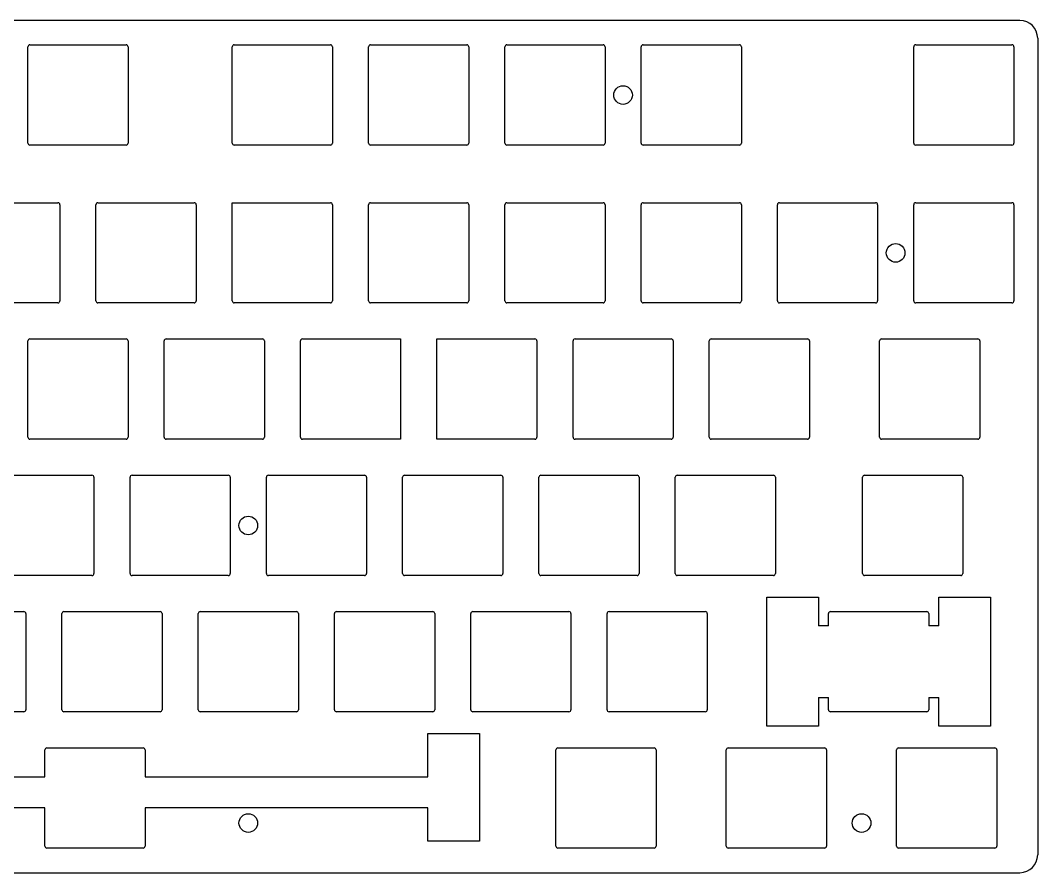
# Model space of a CAD drawing. Header units: inches. Extents: x -1111 to 11437, y -3682 to 971.
# Drawn here: x 11287.5 to 11429.3, y -3681.8 to -3563 of the extents above; entities that cross this region are included whole.
import ezdxf

# ---------------------------------------------------------------- set-up
doc = ezdxf.new("R2010")
doc.units = ezdxf.units.IN
doc.header["$LTSCALE"] = 1.21
doc.header["$MEASUREMENT"] = 0
doc.layers.get('0').update_dxf_attribs({"linetype": 'CONTINUOUS'})

msp = doc.modelspace()

# ---------------------------------------------------------------- linework, layer by layer
at = {"color": 7, "linetype": 'Continuous'}
for p, q in [((11426.78, -3563.04), (11083.18, -3563.04)), ((11426.78, -3563.04), (11083.18, -3563.04)), ((11288.5, -3580.14), (11288.5, -3566.73)), ((11288.78, -3566.45), (11302.19, -3566.45)), ((11302.47, -3566.73), (11302.47, -3580.14)), ((11317, -3580.14), (11317, -3566.73)), ((11317.28, -3566.45), (11330.69, -3566.45)), ((11330.97, -3566.73), (11330.97, -3580.14)), ((11336, -3580.14), (11336, -3566.73)), ((11336.28, -3566.45), (11349.69, -3566.45)), ((11349.97, -3566.73), (11349.97, -3580.14)), ((11355, -3580.14), (11355, -3566.73)), ((11355.28, -3566.45), (11368.69, -3566.45)), ((11368.97, -3566.73), (11368.97, -3580.14)), ((11374, -3580.14), (11374, -3566.73)), ((11374.28, -3566.45), (11387.69, -3566.45)), ((11387.97, -3566.73), (11387.97, -3580.14)), ((11412, -3580.14), (11412, -3566.73)), ((11412.28, -3566.45), (11425.69, -3566.45)), ((11425.97, -3566.73), (11425.97, -3580.14)), ((11429.28, -3565.54), (11429.28, -3679.34)), ((11429.28, -3565.54), (11429.28, -3679.34)), ((11302.19, -3580.42), (11288.78, -3580.42)), ((11330.69, -3580.42), (11317.28, -3580.42)), ((11349.69, -3580.42), (11336.28, -3580.42)), ((11368.69, -3580.42), (11355.28, -3580.42)), ((11387.69, -3580.42), (11374.28, -3580.42)), ((11425.69, -3580.42), (11412.28, -3580.42)), ((11279.28, -3588.45), (11292.69, -3588.45)), ((11292.97, -3588.73), (11292.97, -3602.14)), ((11298, -3602.14), (11298, -3588.73)), ((11298.28, -3588.45), (11311.69, -3588.45)), ((11311.97, -3588.73), (11311.97, -3602.14)), ((11317, -3588.45), (11330.69, -3588.45)), ((11317, -3602.14), (11317, -3588.45)), ((11330.97, -3588.73), (11330.97, -3602.14)), ((11336, -3602.14), (11336, -3588.73)), ((11336.28, -3588.45), (11349.69, -3588.45)), ((11349.97, -3588.73), (11349.97, -3602.14)), ((11355, -3602.14), (11355, -3588.73)), ((11355.28, -3588.45), (11368.69, -3588.45)), ((11368.97, -3588.73), (11368.97, -3602.14)), ((11374, -3602.14), (11374, -3588.73)), ((11374.28, -3588.45), (11387.69, -3588.45)), ((11387.97, -3588.73), (11387.97, -3602.14)), ((11393, -3602.14), (11393, -3588.73)), ((11393.28, -3588.45), (11406.69, -3588.45)), ((11406.97, -3588.73), (11406.97, -3602.14)), ((11412, -3602.14), (11412, -3588.73)), ((11412.28, -3588.45), (11425.69, -3588.45)), ((11425.97, -3588.73), (11425.97, -3602.14)), ((11292.69, -3602.42), (11279.28, -3602.42)), ((11311.69, -3602.42), (11298.28, -3602.42)), ((11330.69, -3602.42), (11317.28, -3602.42)), ((11349.69, -3602.42), (11336.28, -3602.42)), ((11368.69, -3602.42), (11355.28, -3602.42)), ((11387.69, -3602.42), (11374.28, -3602.42)), ((11406.69, -3602.42), (11393.28, -3602.42)), ((11425.69, -3602.42), (11412.28, -3602.42)), ((11288.5, -3621.14), (11288.5, -3607.73)), ((11288.78, -3607.45), (11302.19, -3607.45)), ((11302.47, -3607.73), (11302.47, -3621.14)), ((11307.5, -3621.14), (11307.5, -3607.73)), ((11307.78, -3607.45), (11321.19, -3607.45)), ((11321.47, -3607.73), (11321.47, -3621.14)), ((11326.5, -3621.14), (11326.5, -3607.73)), ((11326.78, -3607.45), (11340.47, -3607.45)), ((11340.47, -3607.45), (11340.47, -3621.42)), ((11345.5, -3607.45), (11359.19, -3607.45)), ((11345.5, -3621.42), (11345.5, -3607.45)), ((11359.47, -3607.73), (11359.47, -3621.14)), ((11364.5, -3621.14), (11364.5, -3607.73)), ((11364.78, -3607.45), (11378.19, -3607.45)), ((11378.47, -3607.73), (11378.47, -3621.14)), ((11383.5, -3621.14), (11383.5, -3607.73)), ((11383.5, -3621.14), (11383.5, -3607.73)), ((11383.78, -3607.45), (11397.19, -3607.45)), ((11383.78, -3607.45), (11397.19, -3607.45)), ((11397.47, -3607.73), (11397.47, -3621.14)), ((11397.47, -3607.73), (11397.47, -3621.14)), ((11407.25, -3621.14), (11407.25, -3607.73)), ((11407.25, -3621.14), (11407.25, -3607.73)), ((11407.53, -3607.45), (11420.94, -3607.45)), ((11407.53, -3607.45), (11420.94, -3607.45)), ((11421.22, -3607.73), (11421.22, -3621.14)), ((11421.22, -3607.73), (11421.22, -3621.14)), ((11302.19, -3621.42), (11288.78, -3621.42)), ((11321.19, -3621.42), (11307.78, -3621.42)), ((11340.47, -3621.42), (11326.78, -3621.42)), ((11359.19, -3621.42), (11345.5, -3621.42)), ((11378.19, -3621.42), (11364.78, -3621.42)), ((11397.19, -3621.42), (11383.78, -3621.42)), ((11397.19, -3621.42), (11383.78, -3621.42)), ((11420.94, -3621.42), (11407.53, -3621.42)), ((11420.94, -3621.42), (11407.53, -3621.42)), ((11284.03, -3626.45), (11297.44, -3626.45)), ((11297.72, -3626.73), (11297.72, -3640.14)), ((11302.75, -3640.14), (11302.75, -3626.73)), ((11303.03, -3626.45), (11316.44, -3626.45)), ((11316.72, -3626.73), (11316.72, -3640.14)), ((11321.75, -3640.14), (11321.75, -3626.73)), ((11322.03, -3626.45), (11335.44, -3626.45)), ((11335.72, -3626.73), (11335.72, -3640.14)), ((11340.75, -3640.14), (11340.75, -3626.73)), ((11341.03, -3626.45), (11354.44, -3626.45)), ((11354.72, -3626.73), (11354.72, -3640.14)), ((11359.75, -3640.14), (11359.75, -3626.73)), ((11360.03, -3626.45), (11373.44, -3626.45)), ((11373.72, -3626.73), (11373.72, -3640.14)), ((11378.75, -3640.14), (11378.75, -3626.73)), ((11378.75, -3640.14), (11378.75, -3626.73)), ((11379.03, -3626.45), (11392.44, -3626.45)), ((11379.03, -3626.45), (11392.44, -3626.45)), ((11392.72, -3626.73), (11392.72, -3640.14)), ((11392.72, -3626.73), (11392.72, -3640.14)), ((11404.87, -3640.14), (11404.87, -3626.73)), ((11404.87, -3640.14), (11404.87, -3626.73)), ((11405.15, -3626.45), (11418.56, -3626.45)), ((11405.15, -3626.45), (11418.56, -3626.45)), ((11418.84, -3626.73), (11418.84, -3640.14)), ((11418.84, -3626.73), (11418.84, -3640.14)), ((11297.44, -3640.42), (11284.03, -3640.42)), ((11316.44, -3640.42), (11303.03, -3640.42)), ((11335.44, -3640.42), (11322.03, -3640.42)), ((11354.44, -3640.42), (11341.03, -3640.42)), ((11373.44, -3640.42), (11360.03, -3640.42)), ((11392.44, -3640.42), (11379.03, -3640.42)), ((11392.44, -3640.42), (11379.03, -3640.42)), ((11418.56, -3640.42), (11405.15, -3640.42)), ((11418.56, -3640.42), (11405.15, -3640.42)), ((11391.51, -3643.44), (11398.71, -3643.44)), ((11391.51, -3661.44), (11391.51, -3643.44)), ((11398.71, -3643.44), (11398.71, -3647.44)), ((11415.51, -3643.44), (11422.71, -3643.44)), ((11415.51, -3647.44), (11415.51, -3643.44)), ((11422.71, -3643.44), (11422.71, -3661.44)), ((11274.53, -3645.45), (11287.94, -3645.45)), ((11288.22, -3645.73), (11288.22, -3659.14)), ((11293.25, -3659.14), (11293.25, -3645.73)), ((11293.53, -3645.45), (11306.94, -3645.45)), ((11307.22, -3645.73), (11307.22, -3659.14)), ((11312.25, -3659.14), (11312.25, -3645.73)), ((11312.53, -3645.45), (11325.94, -3645.45)), ((11326.22, -3645.73), (11326.22, -3659.14)), ((11331.25, -3659.14), (11331.25, -3645.73)), ((11331.53, -3645.45), (11344.94, -3645.45)), ((11345.22, -3645.73), (11345.22, -3659.14)), ((11350.25, -3659.14), (11350.25, -3645.73)), ((11350.53, -3645.45), (11363.94, -3645.45)), ((11350.53, -3645.45), (11363.94, -3645.45)), ((11364.22, -3645.73), (11364.22, -3659.14)), ((11364.22, -3645.73), (11364.22, -3659.14)), ((11369.25, -3659.14), (11369.25, -3645.73)), ((11369.25, -3659.14), (11369.25, -3645.73)), ((11369.53, -3645.45), (11382.94, -3645.45)), ((11369.53, -3645.45), (11382.94, -3645.45)), ((11383.22, -3645.73), (11383.22, -3659.14)), ((11383.22, -3645.73), (11383.22, -3659.14)), ((11400.12, -3647.44), (11400.12, -3645.73)), ((11400.4, -3645.45), (11413.81, -3645.45)), ((11414.09, -3645.73), (11414.09, -3647.44)), ((11400.12, -3647.44), (11398.71, -3647.44)), ((11415.51, -3647.44), (11414.09, -3647.44)), ((11398.71, -3657.44), (11400.12, -3657.44)), ((11398.71, -3657.44), (11398.71, -3661.44)), ((11400.12, -3659.14), (11400.12, -3657.44)), ((11414.09, -3657.44), (11415.51, -3657.44)), ((11414.09, -3657.44), (11414.09, -3659.14)), ((11415.51, -3661.44), (11415.51, -3657.44)), ((11287.94, -3659.42), (11274.53, -3659.42)), ((11306.94, -3659.42), (11293.53, -3659.42)), ((11325.94, -3659.42), (11312.53, -3659.42)), ((11344.94, -3659.42), (11331.53, -3659.42)), ((11363.94, -3659.42), (11350.53, -3659.42)), ((11363.94, -3659.42), (11350.53, -3659.42)), ((11382.94, -3659.42), (11369.53, -3659.42)), ((11382.94, -3659.42), (11369.53, -3659.42)), ((11413.81, -3659.42), (11400.4, -3659.42)), ((11398.71, -3661.44), (11391.51, -3661.44)), ((11422.71, -3661.44), (11415.51, -3661.44)), ((11344.26, -3662.44), (11351.46, -3662.44)), ((11344.26, -3668.49), (11344.26, -3662.44)), ((11351.46, -3662.44), (11351.46, -3677.44)), ((11291.15, -3664.45), (11304.56, -3664.45)), ((11362.4, -3664.45), (11375.81, -3664.45)), ((11362.4, -3664.45), (11375.81, -3664.45)), ((11386.15, -3664.45), (11399.56, -3664.45)), ((11409.9, -3664.45), (11423.31, -3664.45)), ((11290.87, -3668.49), (11290.87, -3664.73)), ((11304.84, -3664.73), (11304.84, -3668.49)), ((11362.12, -3678.14), (11362.12, -3664.73)), ((11362.12, -3678.14), (11362.12, -3664.73)), ((11376.09, -3664.73), (11376.09, -3678.14)), ((11376.09, -3664.73), (11376.09, -3678.14)), ((11385.87, -3678.14), (11385.87, -3664.73)), ((11399.84, -3664.73), (11399.84, -3678.14)), ((11409.62, -3678.14), (11409.62, -3664.73)), ((11423.59, -3664.73), (11423.59, -3678.14)), ((11251.46, -3668.49), (11290.87, -3668.49)), ((11304.84, -3668.49), (11344.26, -3668.49)), ((11290.87, -3672.79), (11251.46, -3672.79)), ((11290.87, -3678.14), (11290.87, -3672.79)), ((11344.26, -3672.79), (11304.84, -3672.79)), ((11304.84, -3672.79), (11304.84, -3678.14)), ((11344.26, -3677.44), (11344.26, -3672.79)), ((11351.46, -3677.44), (11344.26, -3677.44)), ((11304.56, -3678.42), (11291.15, -3678.42)), ((11375.81, -3678.42), (11362.4, -3678.42)), ((11375.81, -3678.42), (11362.4, -3678.42)), ((11399.56, -3678.42), (11386.15, -3678.42)), ((11423.31, -3678.42), (11409.9, -3678.42)), ((11083.18, -3681.84), (11426.78, -3681.84)), ((11083.18, -3681.84), (11426.78, -3681.84))]:
    msp.add_line(p, q, dxfattribs=at)
for centre in [(11371.48, -3573.45), (11409.48, -3595.45), (11319.23, -3633.45), (11319.23, -3674.92), (11404.73, -3674.92)]:
    msp.add_circle(centre, 1.3, dxfattribs=at)
for centre, radius, start, end in [((11426.78, -3565.54), 2.5, 0, 90), ((11288.78, -3566.73), 0.28, 90, 180), ((11302.19, -3566.73), 0.28, 0, 90), ((11317.28, -3566.73), 0.28, 90, 180), ((11330.69, -3566.73), 0.28, 0, 90), ((11336.28, -3566.73), 0.28, 90, 180), ((11349.69, -3566.73), 0.28, 0, 90), ((11355.28, -3566.73), 0.28, 90, 180), ((11368.69, -3566.73), 0.28, 0, 90), ((11374.28, -3566.73), 0.28, 90, 180), ((11387.69, -3566.73), 0.28, 0, 90), ((11412.28, -3566.73), 0.28, 90, 180), ((11425.69, -3566.73), 0.28, 0, 90), ((11288.78, -3580.14), 0.28, 180, 270), ((11302.19, -3580.14), 0.28, 270, 0), ((11317.28, -3580.14), 0.28, 180, 270), ((11330.69, -3580.14), 0.28, 270, 0), ((11336.28, -3580.14), 0.28, 180, 270), ((11349.69, -3580.14), 0.28, 270, 0), ((11355.28, -3580.14), 0.28, 180, 270), ((11368.69, -3580.14), 0.28, 270, 0), ((11374.28, -3580.14), 0.28, 180, 270), ((11387.69, -3580.14), 0.28, 270, 0), ((11412.28, -3580.14), 0.28, 180, 270), ((11425.69, -3580.14), 0.28, 270, 0), ((11292.69, -3588.73), 0.28, 0, 90), ((11298.28, -3588.73), 0.28, 90, 180), ((11311.69, -3588.73), 0.28, 0, 90), ((11330.69, -3588.73), 0.28, 0, 90), ((11336.28, -3588.73), 0.28, 90, 180), ((11349.69, -3588.73), 0.28, 0, 90), ((11355.28, -3588.73), 0.28, 90, 180), ((11368.69, -3588.73), 0.28, 0, 90), ((11374.28, -3588.73), 0.28, 90, 180), ((11387.69, -3588.73), 0.28, 0, 90), ((11393.28, -3588.73), 0.28, 90, 180), ((11406.69, -3588.73), 0.28, 0, 90), ((11412.28, -3588.73), 0.28, 90, 180), ((11425.69, -3588.73), 0.28, 0, 90), ((11292.69, -3602.14), 0.28, 270, 0), ((11298.28, -3602.14), 0.28, 180, 270), ((11311.69, -3602.14), 0.28, 270, 0), ((11317.28, -3602.14), 0.28, 180, 270), ((11330.69, -3602.14), 0.28, 270, 0), ((11336.28, -3602.14), 0.28, 180, 270), ((11349.69, -3602.14), 0.28, 270, 0), ((11355.28, -3602.14), 0.28, 180, 270), ((11368.69, -3602.14), 0.28, 270, 0), ((11374.28, -3602.14), 0.28, 180, 270), ((11387.69, -3602.14), 0.28, 270, 0), ((11393.28, -3602.14), 0.28, 180, 270), ((11406.69, -3602.14), 0.28, 270, 0), ((11412.28, -3602.14), 0.28, 180, 270), ((11425.69, -3602.14), 0.28, 270, 0), ((11288.78, -3607.73), 0.28, 90, 180), ((11302.19, -3607.73), 0.28, 0, 90), ((11307.78, -3607.73), 0.28, 90, 180), ((11321.19, -3607.73), 0.28, 0, 90), ((11326.78, -3607.73), 0.28, 90, 180), ((11359.19, -3607.73), 0.28, 0, 90), ((11364.78, -3607.73), 0.28, 90, 180), ((11378.19, -3607.73), 0.28, 0, 90), ((11383.78, -3607.73), 0.28, 90, 180), ((11383.78, -3607.73), 0.28, 90, 180), ((11397.19, -3607.73), 0.28, 0, 90), ((11397.19, -3607.73), 0.28, 0, 90), ((11407.53, -3607.73), 0.28, 90, 180), ((11407.53, -3607.73), 0.28, 90, 180), ((11420.94, -3607.73), 0.28, 0, 90), ((11420.94, -3607.73), 0.28, 0, 90), ((11288.78, -3621.14), 0.28, 180, 270), ((11302.19, -3621.14), 0.28, 270, 0), ((11307.78, -3621.14), 0.28, 180, 270), ((11321.19, -3621.14), 0.28, 270, 0), ((11326.78, -3621.14), 0.28, 180, 270), ((11359.19, -3621.14), 0.28, 270, 0), ((11364.78, -3621.14), 0.28, 180, 270), ((11378.19, -3621.14), 0.28, 270, 0), ((11383.78, -3621.14), 0.28, 180, 270), ((11383.78, -3621.14), 0.28, 180, 270), ((11397.19, -3621.14), 0.28, 270, 0), ((11397.19, -3621.14), 0.28, 270, 0), ((11407.53, -3621.14), 0.28, 180, 270), ((11407.53, -3621.14), 0.28, 180, 270), ((11420.94, -3621.14), 0.28, 270, 0), ((11420.94, -3621.14), 0.28, 270, 0), ((11297.44, -3626.73), 0.28, 0, 90), ((11303.03, -3626.73), 0.28, 90, 180), ((11316.44, -3626.73), 0.28, 0, 90), ((11322.03, -3626.73), 0.28, 90, 180), ((11335.44, -3626.73), 0.28, 0, 90), ((11341.03, -3626.73), 0.28, 90, 180), ((11354.44, -3626.73), 0.28, 0, 90), ((11360.03, -3626.73), 0.28, 90, 180), ((11373.44, -3626.73), 0.28, 0, 90), ((11379.03, -3626.73), 0.28, 90, 180), ((11379.03, -3626.73), 0.28, 90, 180), ((11392.44, -3626.73), 0.28, 0, 90), ((11392.44, -3626.73), 0.28, 0, 90), ((11405.15, -3626.73), 0.28, 90, 180), ((11418.56, -3626.73), 0.28, 0, 90), ((11418.56, -3626.73), 0.28, 0, 90), ((11297.44, -3640.14), 0.28, 270, 0), ((11303.03, -3640.14), 0.28, 180, 270), ((11316.44, -3640.14), 0.28, 270, 0), ((11322.03, -3640.14), 0.28, 180, 270), ((11335.44, -3640.14), 0.28, 270, 0), ((11341.03, -3640.14), 0.28, 180, 270), ((11354.44, -3640.14), 0.28, 270, 0), ((11360.03, -3640.14), 0.28, 180, 270), ((11373.44, -3640.14), 0.28, 270, 0), ((11379.03, -3640.14), 0.28, 180, 270), ((11379.03, -3640.14), 0.28, 180, 270), ((11392.44, -3640.14), 0.28, 270, 0), ((11392.44, -3640.14), 0.28, 270, 0), ((11405.15, -3640.14), 0.28, 180, 270), ((11405.15, -3640.14), 0.28, 180, 270), ((11418.56, -3640.14), 0.28, 270, 0), ((11418.56, -3640.14), 0.28, 270, 0), ((11287.94, -3645.73), 0.28, 0, 90), ((11293.53, -3645.73), 0.28, 90, 180), ((11306.94, -3645.73), 0.28, 0, 90), ((11312.53, -3645.73), 0.28, 90, 180), ((11325.94, -3645.73), 0.28, 0, 90), ((11331.53, -3645.73), 0.28, 90, 180), ((11344.94, -3645.73), 0.28, 0, 90), ((11350.53, -3645.73), 0.28, 90, 180), ((11363.94, -3645.73), 0.28, 0, 90), ((11363.94, -3645.73), 0.28, 0, 90), ((11369.53, -3645.73), 0.28, 90, 180), ((11369.53, -3645.73), 0.28, 90, 180), ((11382.94, -3645.73), 0.28, 0, 90), ((11382.94, -3645.73), 0.28, 0, 90), ((11400.4, -3645.73), 0.28, 90, 180), ((11413.81, -3645.73), 0.28, 0, 90), ((11287.94, -3659.14), 0.28, 270, 0), ((11293.53, -3659.14), 0.28, 180, 270), ((11306.94, -3659.14), 0.28, 270, 0), ((11312.53, -3659.14), 0.28, 180, 270), ((11325.94, -3659.14), 0.28, 270, 0), ((11331.53, -3659.14), 0.28, 180, 270), ((11344.94, -3659.14), 0.28, 270, 0), ((11350.53, -3659.14), 0.28, 180, 270), ((11363.94, -3659.14), 0.28, 270, 0), ((11363.94, -3659.14), 0.28, 270, 0), ((11369.53, -3659.14), 0.28, 180, 270), ((11369.53, -3659.14), 0.28, 180, 270), ((11382.94, -3659.14), 0.28, 270, 0), ((11382.94, -3659.14), 0.28, 270, 0), ((11400.4, -3659.14), 0.28, 180, 270), ((11413.81, -3659.14), 0.28, 270, 0), ((11291.15, -3664.73), 0.28, 90, 180), ((11304.56, -3664.73), 0.28, 0, 90), ((11362.4, -3664.73), 0.28, 90, 180), ((11362.4, -3664.73), 0.28, 90, 180), ((11375.81, -3664.73), 0.28, 0, 90), ((11375.81, -3664.73), 0.28, 0, 90), ((11386.15, -3664.73), 0.28, 90, 180), ((11399.56, -3664.73), 0.28, 0, 90), ((11409.9, -3664.73), 0.28, 90, 180), ((11423.31, -3664.73), 0.28, 0, 90), ((11291.15, -3678.14), 0.28, 180, 270), ((11304.56, -3678.14), 0.28, 270, 0), ((11362.4, -3678.14), 0.28, 180, 270), ((11362.4, -3678.14), 0.28, 180, 270), ((11375.81, -3678.14), 0.28, 270, 0), ((11375.81, -3678.14), 0.28, 270, 0), ((11386.15, -3678.14), 0.28, 180, 270), ((11399.56, -3678.14), 0.28, 270, 0), ((11409.9, -3678.14), 0.28, 180, 270), ((11423.31, -3678.14), 0.28, 270, 0), ((11426.78, -3679.34), 2.5, 270, 0)]:
    msp.add_arc(centre, radius, start, end, dxfattribs=at)

doc.saveas('drawing.dxf')
